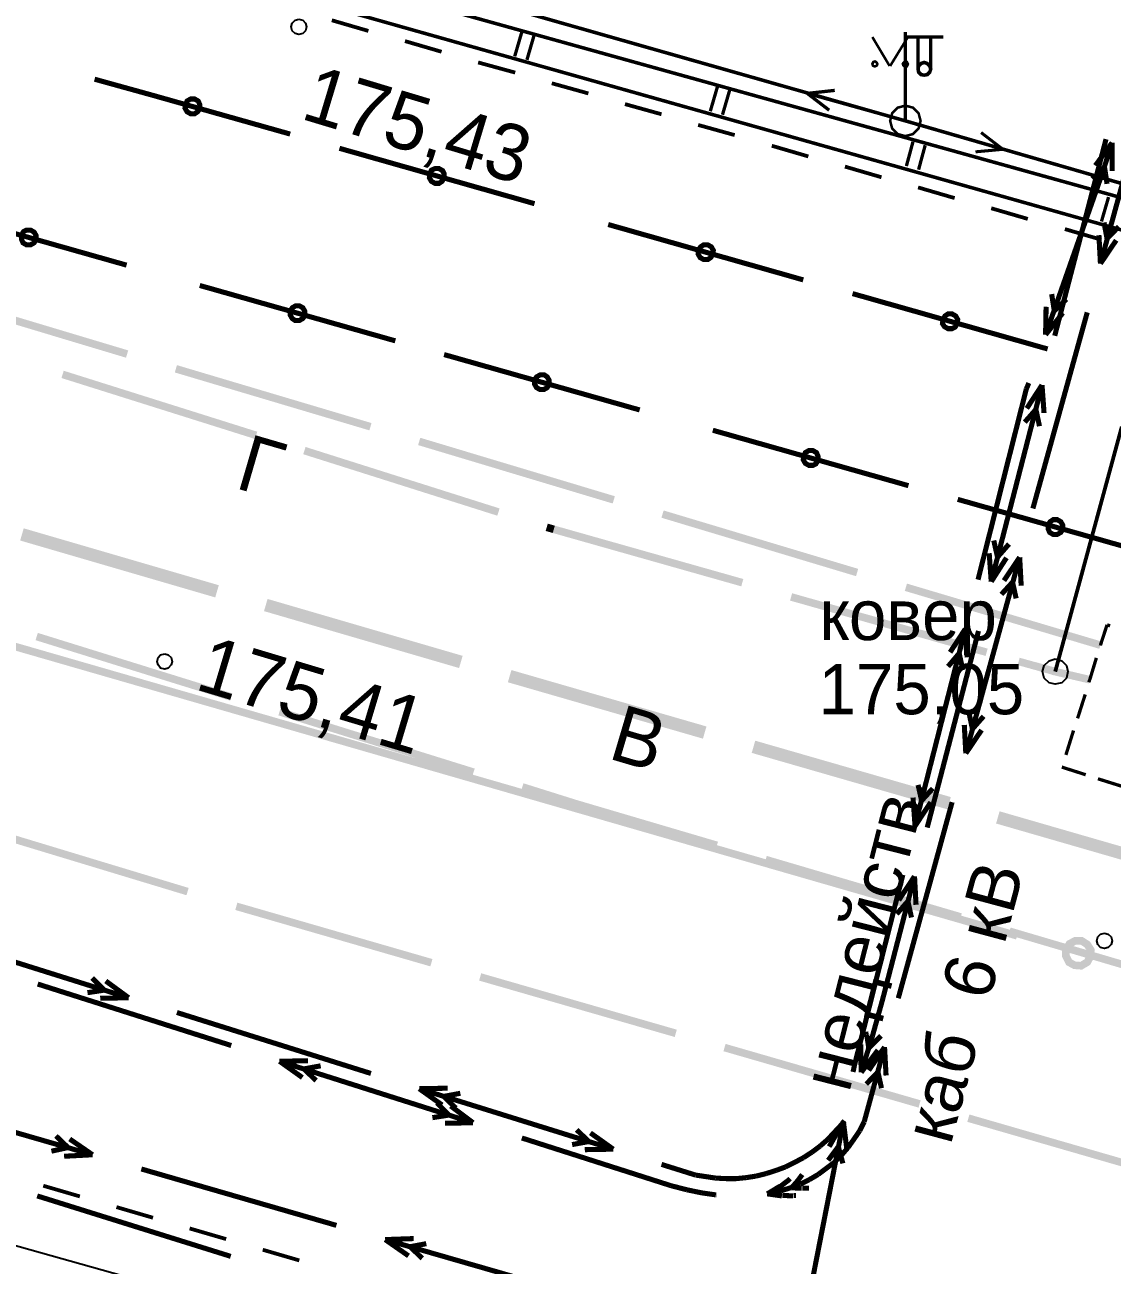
# Model space of a CAD drawing. Extents: x -2634 to -2115, y -2142 to -1393.
# Drawn here: x -2501.72 to -2480.32, y -2026.06 to -2001.65 of the extents above; entities that cross this region are included whole.
import ezdxf

# ---------------------------------------------------------------- set-up
doc = ezdxf.new("R2010")
doc.units = 0
doc.header["$MEASUREMENT"] = 0
for name, color, linetype in [('500_Дополн-Бордюры__п', 7, 'Continuous'), ('500_Линии_-Линии_связ', 7, 'Continuous'), ('500_Линии_-ЛЭП_провод', 7, 'Continuous'), ('500_Линии_-Фонари_час', 7, 'Continuous'), ('500_Линии_-Электрокаб', 7, 'Continuous'), ('500_Объект-Опоры', 7, 'Continuous'), ('500_Огражд-Ограждения', 7, 'Continuous'), ('500_Растит-Газоны__са', 7, 'Continuous'), ('500_Рельеф-Высотные_о', 7, 'Continuous'), ('500_Трубоп-Водопровод', 7, 'Continuous'), ('500_Трубоп-Газопровод', 7, 'Continuous'), ('500_Трубоп-Канализаци', 7, 'Continuous'), ('500_Трубоп-Смотровые_', 7, 'Continuous'), ('500_Трубоп-Сооружения', 7, 'Continuous'), ('Красные_ли-Оси_улиц_к', 7, 'Continuous')]:
    doc.layers.add(name, color=color, linetype=linetype)
doc.styles.add('TARIAL', font='Arial')

# ---------------------------------------------------------------- blocks, each defined once
blk = doc.blocks.new('block_25')
at = {"layer": '500_Растит-Газоны__са', "color": 0, "const_width": 0.05}
for points in [[(2.35, 3.02), (2.69, 2.45)], [(2.7, 2.45), (3.05, 3.02)], [(0, 0.57), (0.34, 0)], [(0.35, 0), (0.7, 0.57)]]:
    blk.add_lwpolyline(points, dxfattribs=at)
for points in [[(2.4, 2.54), (2.42, 2.53), (2.44, 2.51), (2.45, 2.49), (2.44, 2.46), (2.42, 2.45), (2.4, 2.44), (2.37, 2.45), (2.36, 2.46), (2.35, 2.49), (2.36, 2.51), (2.37, 2.53)], [(3, 2.54), (3.02, 2.53), (3.04, 2.51), (3.05, 2.49), (3.04, 2.46), (3.02, 2.44), (3, 2.44), (2.97, 2.44), (2.96, 2.46), (2.95, 2.49), (2.96, 2.51), (2.97, 2.53)], [(0.05, 0.09), (0.07, 0.08), (0.09, 0.06), (0.1, 0.04), (0.09, 0.01), (0.07, 0), (0.05, -0.01), (0.02, 0), (0.01, 0.01), (0, 0.04), (0.01, 0.06), (0.02, 0.08)], [(0.65, 0.09), (0.68, 0.08), (0.69, 0.06), (0.7, 0.04), (0.69, 0.01), (0.68, -0.01), (0.65, -0.01), (0.63, -0.01), (0.61, 0.01), (0.6, 0.04), (0.61, 0.06), (0.63, 0.08)]]:
    blk.add_lwpolyline(points, close=True, dxfattribs=at)

msp = doc.modelspace()

# ---------------------------------------------------------------- linework, layer by layer
at = {"layer": '500_Дополн-Бордюры__п', "color": 1, "const_width": 0.075}
for points in [[(-2494.96, -2001.77), (-2495.68, -2001.56)], [(-2493.52, -2002.18), (-2494.24, -2001.97)], [(-2492.07, -2002.59), (-2492.8, -2002.39)], [(-2490.63, -2003), (-2491.35, -2002.8)], [(-2489.19, -2003.41), (-2489.91, -2003.21)], [(-2487.75, -2003.82), (-2488.47, -2003.62)], [(-2486.3, -2004.24), (-2487.02, -2004.03)], [(-2484.86, -2004.65), (-2485.58, -2004.44)], [(-2483.42, -2005.06), (-2484.14, -2004.85)], [(-2481.98, -2005.47), (-2482.7, -2005.26)], [(-2480.53, -2005.88), (-2481.25, -2005.67)], [(-2501.36, -2024.5), (-2500.64, -2024.71)], [(-2499.92, -2024.92), (-2499.2, -2025.13)], [(-2498.48, -2025.34), (-2497.76, -2025.55)], [(-2497.04, -2025.76), (-2496.32, -2025.97)]]:
    msp.add_lwpolyline(points, dxfattribs=at)
at = {"layer": '500_Линии_-Линии_связ', "color": 0, "const_width": 0.1}
for points in [[(-2500.35, -2002.72), (-2499.23, -2003.03)], [(-2499.23, -2003.03), (-2496.5, -2003.8)], [(-2495.53, -2004.08), (-2491.69, -2005.17)], [(-2503.57, -2005.29), (-2499.72, -2006.38)], [(-2490.24, -2005.58), (-2486.4, -2006.67)], [(-2498.28, -2006.78), (-2494.43, -2007.87)], [(-2485.43, -2006.94), (-2481.59, -2008.03)], [(-2493.47, -2008.14), (-2489.62, -2009.23)], [(-2488.18, -2009.63), (-2484.33, -2010.72)], [(-2483.36, -2010.99), (-2479.51, -2012.08)]]:
    msp.add_lwpolyline(points, dxfattribs=at)
for points in [[(-2498.38, -2003.11), (-2498.31, -2003.15), (-2498.28, -2003.22), (-2498.28, -2003.3), (-2498.32, -2003.36), (-2498.38, -2003.4), (-2498.46, -2003.4), (-2498.53, -2003.36), (-2498.57, -2003.29), (-2498.56, -2003.22), (-2498.53, -2003.15), (-2498.46, -2003.11)], [(-2493.57, -2004.48), (-2493.5, -2004.52), (-2493.47, -2004.58), (-2493.47, -2004.66), (-2493.51, -2004.73), (-2493.57, -2004.77), (-2493.65, -2004.77), (-2493.72, -2004.73), (-2493.76, -2004.66), (-2493.75, -2004.58), (-2493.72, -2004.51), (-2493.65, -2004.48)], [(-2501.61, -2005.69), (-2501.54, -2005.73), (-2501.5, -2005.8), (-2501.5, -2005.87), (-2501.54, -2005.94), (-2501.61, -2005.98), (-2501.69, -2005.98), (-2501.76, -2005.94), (-2501.79, -2005.87), (-2501.79, -2005.79), (-2501.75, -2005.72), (-2501.69, -2005.69)], [(-2488.28, -2005.98), (-2488.21, -2006.02), (-2488.17, -2006.09), (-2488.18, -2006.16), (-2488.22, -2006.23), (-2488.28, -2006.27), (-2488.36, -2006.27), (-2488.43, -2006.23), (-2488.47, -2006.16), (-2488.46, -2006.08), (-2488.42, -2006.02), (-2488.36, -2005.98)], [(-2496.32, -2007.18), (-2496.25, -2007.22), (-2496.21, -2007.29), (-2496.21, -2007.37), (-2496.25, -2007.43), (-2496.32, -2007.47), (-2496.4, -2007.47), (-2496.46, -2007.43), (-2496.5, -2007.36), (-2496.5, -2007.29), (-2496.46, -2007.22), (-2496.39, -2007.18)], [(-2483.47, -2007.34), (-2483.4, -2007.38), (-2483.36, -2007.45), (-2483.37, -2007.53), (-2483.41, -2007.6), (-2483.47, -2007.63), (-2483.55, -2007.63), (-2483.62, -2007.59), (-2483.66, -2007.53), (-2483.65, -2007.45), (-2483.61, -2007.38), (-2483.55, -2007.34)], [(-2491.5, -2008.54), (-2491.44, -2008.58), (-2491.4, -2008.65), (-2491.4, -2008.72), (-2491.44, -2008.79), (-2491.51, -2008.83), (-2491.58, -2008.83), (-2491.65, -2008.79), (-2491.69, -2008.72), (-2491.69, -2008.64), (-2491.65, -2008.58), (-2491.58, -2008.54)], [(-2486.21, -2010.03), (-2486.14, -2010.07), (-2486.11, -2010.14), (-2486.11, -2010.22), (-2486.15, -2010.29), (-2486.21, -2010.32), (-2486.29, -2010.32), (-2486.36, -2010.28), (-2486.4, -2010.21), (-2486.39, -2010.14), (-2486.36, -2010.07), (-2486.29, -2010.03)], [(-2481.4, -2011.39), (-2481.33, -2011.43), (-2481.29, -2011.5), (-2481.29, -2011.58), (-2481.33, -2011.64), (-2481.4, -2011.68), (-2481.48, -2011.68), (-2481.55, -2011.64), (-2481.58, -2011.57), (-2481.58, -2011.49), (-2481.54, -2011.43), (-2481.48, -2011.39)]]:
    msp.add_lwpolyline(points, close=True, dxfattribs=at)
at = {"layer": '500_Линии_-Линии_связ', "color": 6}
msp.add_lwpolyline([(-2548.97, -2012.44), (-2491.22, -2028.68)], dxfattribs=at)
at = {"layer": '500_Линии_-ЛЭП_провод', "color": 253, "const_width": 0.07}
for points in [[(-2484.39, -2003.54), (-2513.66, -1995.21)], [(-2452.55, -2012.76), (-2484.39, -2003.54)]]:
    msp.add_lwpolyline(points, dxfattribs=at)
at = {"layer": '500_Линии_-ЛЭП_провод', "color": 0}
for points, const_width in [([(-2485.78, -2002.94), (-2486.32, -2003)], 0.065), ([(-2484.39, -2003.54), (-2486.32, -2003)], 0.065), ([(-2485.89, -2003.33), (-2486.32, -2003)], 0.065), ([(-2484.39, -2003.54), (-2482.47, -2004.1)], 0.06), ([(-2482.9, -2003.77), (-2482.47, -2004.1)], 0.06), ([(-2483.01, -2004.15), (-2482.47, -2004.1)], 0.06)]:
    msp.add_lwpolyline(points, dxfattribs=dict(at, const_width=const_width))
at = {"layer": '500_Линии_-Фонари_час', "color": 0, "const_width": 0.065}
for points in [[(-2484.39, -2003.54), (-2484.39, -2001.79)], [(-2483.64, -2001.89), (-2484.39, -2001.89)], [(-2484.14, -2002.54), (-2484.14, -2001.89)], [(-2483.89, -2002.54), (-2483.89, -2001.89)], [(-2484.14, -2002.52), (-2484.14, -2002.39)], [(-2484.14, -2002.49), (-2484.14, -2002.49)], [(-2483.89, -2002.52), (-2483.89, -2002.39)], [(-2483.89, -2002.52), (-2483.89, -2002.39)]]:
    msp.add_lwpolyline(points, dxfattribs=at)
at = {"layer": '500_Линии_-Фонари_час', "color": 0, "const_width": 0.07}
msp.add_lwpolyline([(-2484.14, -2002.52), (-2484.13, -2002.46), (-2484.08, -2002.41), (-2484.02, -2002.39), (-2483.96, -2002.41), (-2483.91, -2002.46), (-2483.89, -2002.52), (-2483.91, -2002.58), (-2483.96, -2002.63), (-2484.02, -2002.64), (-2484.08, -2002.63), (-2484.13, -2002.58)], close=True, dxfattribs=at)
at = {"layer": '500_Линии_-Электрокаб', "color": 12, "const_width": 0.1}
for points in [[(-2479.49, -2002.49), (-2480.55, -2006.35)], [(-2481.45, -2007.77), (-2480.44, -2003.9)], [(-2480.65, -2004.42), (-2480.32, -2003.97)], [(-2480.51, -2004.56), (-2480.32, -2003.97)], [(-2480.32, -2004.53), (-2480.32, -2003.97)], [(-2480.56, -2004.54), (-2480.47, -2004.45)], [(-2480.45, -2004.58), (-2480.47, -2004.45)], [(-2481.63, -2007.75), (-2480.51, -2004.56)], [(-2480.71, -2004.68), (-2480.56, -2004.54)], [(-2480.42, -2004.78), (-2480.45, -2004.58)], [(-2480.48, -2005.54), (-2480.42, -2005.86)], [(-2480.19, -2005.62), (-2480.42, -2005.86)], [(-2480.58, -2005.79), (-2480.55, -2006.35)], [(-2480.24, -2005.89), (-2480.55, -2006.35)], [(-2481.46, -2007.27), (-2481.51, -2006.95)], [(-2481.46, -2007.28), (-2481.22, -2007.05)], [(-2480.81, -2007.31), (-2481.88, -2011.17)], [(-2481.63, -2007.75), (-2481.62, -2007.2)], [(-2481.63, -2007.75), (-2481.29, -2007.32)], [(-2482.96, -2012.57), (-2482.01, -2008.82)], [(-2482.7, -2012.61), (-2481.7, -2008.74)], [(-2482.01, -2008.82), (-2481.96, -2008.7)], [(-2482, -2009.2), (-2481.7, -2008.74)], [(-2481.66, -2009.29), (-2481.7, -2008.74)], [(-2482.04, -2009.47), (-2481.82, -2009.22)], [(-2481.75, -2009.55), (-2481.82, -2009.22)], [(-2482.58, -2012.11), (-2482.65, -2011.8)], [(-2482.57, -2012.12), (-2482.35, -2011.87)], [(-2482.14, -2012.13), (-2483.2, -2015.99)], [(-2482.7, -2012.61), (-2482.74, -2012.05)], [(-2482.7, -2012.61), (-2482.4, -2012.14)], [(-2482.14, -2012.13), (-2482.45, -2012.59)], [(-2482.14, -2012.13), (-2482.11, -2012.69)], [(-2482.28, -2012.62), (-2482.5, -2012.86)], [(-2482.28, -2012.62), (-2482.21, -2012.94)], [(-2484.2, -2017.41), (-2483.21, -2013.54)], [(-2483.96, -2017.45), (-2482.95, -2013.58)], [(-2483.51, -2014), (-2483.21, -2013.54)], [(-2483.17, -2014.1), (-2483.21, -2013.54)], [(-2483.55, -2014.28), (-2483.33, -2014.02)], [(-2483.26, -2014.35), (-2483.33, -2014.02)], [(-2483.14, -2015.18), (-2483.07, -2015.51)], [(-2483.23, -2015.43), (-2483.2, -2015.99)], [(-2482.85, -2015.26), (-2483.07, -2015.51)], [(-2482.89, -2015.53), (-2483.2, -2015.99)], [(-2484.07, -2016.92), (-2484.14, -2016.61)], [(-2484.2, -2017.41), (-2484.24, -2016.86)], [(-2484.07, -2016.92), (-2483.85, -2016.68)], [(-2483.47, -2016.95), (-2484.53, -2020.81)], [(-2484.2, -2017.42), (-2483.89, -2016.95)], [(-2485.39, -2022.12), (-2484.44, -2018.38)], [(-2484.84, -2020.84), (-2484.21, -2018.41)], [(-2484.52, -2018.88), (-2484.21, -2018.41)], [(-2484.18, -2018.97), (-2484.21, -2018.41)], [(-2484.56, -2019.15), (-2484.34, -2018.9)], [(-2484.27, -2019.22), (-2484.34, -2018.9)], [(-2503.5, -2019.6), (-2499.68, -2020.8)], [(-2497.66, -2021.74), (-2501.47, -2020.53)], [(-2500.4, -2020.41), (-2500.16, -2020.65)], [(-2500.13, -2020.47), (-2499.68, -2020.8)], [(-2500.49, -2020.7), (-2500.16, -2020.65)], [(-2500.24, -2020.81), (-2499.68, -2020.8)], [(-2485.04, -2021.56), (-2484.84, -2020.84)], [(-2498.73, -2021.09), (-2494.91, -2022.29)], [(-2485.16, -2021.53), (-2485.17, -2021.47)], [(-2485.11, -2021.79), (-2485.15, -2021.53)], [(-2484.92, -2021.6), (-2484.87, -2021.55)], [(-2485.26, -2022.27), (-2485.27, -2021.72)], [(-2485.26, -2022.27), (-2485.04, -2021.56)], [(-2484.8, -2021.77), (-2485.2, -2023.24)], [(-2485.11, -2021.79), (-2484.92, -2021.6)], [(-2484.8, -2021.77), (-2485.11, -2022.23)], [(-2484.8, -2021.77), (-2484.77, -2022.33)], [(-2496.15, -2022.04), (-2496.71, -2022.05)], [(-2485.26, -2022.27), (-2484.93, -2021.83)], [(-2492.9, -2023.26), (-2496.71, -2022.05)], [(-2496.26, -2022.37), (-2496.71, -2022.05)], [(-2495.9, -2022.14), (-2496.23, -2022.2)], [(-2495.99, -2022.43), (-2496.23, -2022.2)], [(-2485.42, -2022.26), (-2485.39, -2022.12)], [(-2484.93, -2022.26), (-2485.16, -2022.5)], [(-2484.93, -2022.26), (-2484.86, -2022.58)], [(-2500.39, -2023.89), (-2504.23, -2022.78)], [(-2493.96, -2022.59), (-2493.4, -2022.58)], [(-2493.96, -2022.59), (-2490.14, -2023.78)], [(-2493.96, -2022.59), (-2493.51, -2022.91)], [(-2493.48, -2022.74), (-2493.24, -2022.97)], [(-2493.47, -2022.74), (-2493.15, -2022.68)], [(-2493.38, -2023.1), (-2493.61, -2022.87)], [(-2492.9, -2023.26), (-2493.34, -2022.93)], [(-2493.38, -2023.11), (-2493.7, -2023.16)], [(-2492.9, -2023.26), (-2493.45, -2023.27)], [(-2486.38, -2027.17), (-2485.61, -2023.24)], [(-2485.89, -2023.73), (-2485.61, -2023.24)], [(-2485.64, -2023.29), (-2485.59, -2023.22)], [(-2485.54, -2023.8), (-2485.61, -2023.24)], [(-2485.2, -2023.24), (-2485.29, -2023.42)], [(-2490.86, -2023.4), (-2490.62, -2023.63)], [(-2490.59, -2023.46), (-2490.14, -2023.78)], [(-2485.92, -2023.59), (-2485.78, -2023.44)], [(-2485.78, -2023.44), (-2485.64, -2023.29)], [(-2485.29, -2023.42), (-2485.4, -2023.58)], [(-2500.88, -2023.75), (-2501.2, -2023.82)], [(-2500.87, -2023.75), (-2501.11, -2023.52)], [(-2500.39, -2023.89), (-2500.84, -2023.58)], [(-2489, -2024.5), (-2491.94, -2023.56)], [(-2490.95, -2023.69), (-2490.62, -2023.63)], [(-2486.23, -2023.84), (-2486.07, -2023.72)], [(-2486.07, -2023.72), (-2485.92, -2023.59)], [(-2485.91, -2024), (-2485.71, -2023.73)], [(-2485.62, -2024.06), (-2485.71, -2023.73)], [(-2485.52, -2023.75), (-2485.65, -2023.9)], [(-2485.4, -2023.58), (-2485.52, -2023.75)], [(-2500.39, -2023.89), (-2500.95, -2023.92)], [(-2490.7, -2023.79), (-2490.14, -2023.78)], [(-2486.57, -2024.04), (-2486.4, -2023.95)], [(-2486.4, -2023.95), (-2486.23, -2023.84)], [(-2485.65, -2023.9), (-2485.79, -2024.04)], [(-2495.59, -2025.28), (-2499.43, -2024.17)], [(-2489.19, -2024.08), (-2488.52, -2024.29)], [(-2487.13, -2024.26), (-2486.94, -2024.2)], [(-2486.94, -2024.2), (-2486.75, -2024.13)], [(-2486.75, -2024.13), (-2486.57, -2024.04)], [(-2485.95, -2024.16), (-2486.11, -2024.28)], [(-2485.79, -2024.04), (-2485.95, -2024.16)], [(-2488.52, -2024.29), (-2488.32, -2024.32)], [(-2488.32, -2024.32), (-2488.12, -2024.35)], [(-2488.12, -2024.35), (-2487.92, -2024.36)], [(-2487.92, -2024.36), (-2487.72, -2024.36)], [(-2487.72, -2024.36), (-2487.52, -2024.34)], [(-2487.52, -2024.34), (-2487.33, -2024.31)], [(-2487.33, -2024.31), (-2487.13, -2024.26)], [(-2486.69, -2024.39), (-2486.86, -2024.52)], [(-2486.66, -2024.36), (-2486.7, -2024.4)], [(-2486.46, -2024.47), (-2486.65, -2024.54)], [(-2486.49, -2024.38), (-2486.63, -2024.54)], [(-2486.42, -2024.28), (-2486.5, -2024.39)], [(-2486.28, -2024.38), (-2486.46, -2024.47)], [(-2486.11, -2024.28), (-2486.28, -2024.38)], [(-2501.48, -2024.7), (-2497.67, -2025.89)], [(-2488.96, -2024.51), (-2489, -2024.5)], [(-2488.69, -2024.58), (-2488.96, -2024.51)], [(-2488.4, -2024.64), (-2488.69, -2024.58)], [(-2488.12, -2024.68), (-2488.4, -2024.64)], [(-2488.11, -2024.68), (-2488.12, -2024.68)], [(-2487.04, -2024.62), (-2487.11, -2024.66)], [(-2487.03, -2024.65), (-2487.11, -2024.66)], [(-2487.03, -2024.67), (-2487.11, -2024.66)], [(-2486.86, -2024.51), (-2487.04, -2024.62)], [(-2486.84, -2024.6), (-2487.03, -2024.65)], [(-2486.82, -2024.7), (-2487.03, -2024.67)], [(-2486.65, -2024.54), (-2486.84, -2024.6)], [(-2486.6, -2024.7), (-2486.81, -2024.69)], [(-2486.43, -2024.55), (-2486.63, -2024.54)], [(-2486.54, -2024.69), (-2486.59, -2024.69)], [(-2486.29, -2024.55), (-2486.42, -2024.55)], [(-2494.07, -2025.54), (-2494.63, -2025.56)], [(-2490.78, -2026.67), (-2494.63, -2025.56)], [(-2494.17, -2025.88), (-2494.63, -2025.56)], [(-2493.82, -2025.64), (-2494.14, -2025.7)], [(-2493.9, -2025.93), (-2494.14, -2025.7)]]:
    msp.add_lwpolyline(points, dxfattribs=at)
at = {"layer": '500_Объект-Опоры', "color": 1, "const_width": 0.05}
msp.add_lwpolyline([(-2484.39, -2003.24), (-2484.24, -2003.28), (-2484.13, -2003.39), (-2484.09, -2003.54), (-2484.13, -2003.69), (-2484.24, -2003.8), (-2484.39, -2003.84), (-2484.54, -2003.8), (-2484.65, -2003.69), (-2484.69, -2003.54), (-2484.65, -2003.39), (-2484.54, -2003.28)], close=True, dxfattribs=at)
at = {"layer": '500_Огражд-Ограждения', "color": 0, "const_width": 0.07}
msp.add_lwpolyline([(-2449.67, -2014.36), (-2473.11, -2007.67), (-2508.09, -1997.8), (-2515.02, -1995.71), (-2513.35, -1989.73), (-2509.96, -1990.7), (-2510.11, -1991.24), (-2512.94, -1990.43), (-2514.29, -1995.33), (-2504.97, -1998.14), (-2471.31, -2007.51), (-2449.51, -2013.8)], close=True, dxfattribs=at)
at = {"layer": '500_Огражд-Ограждения', "color": 0, "const_width": 0.065}
for points in [[(-2491.94, -2001.79), (-2492.08, -2002.27)], [(-2491.7, -2001.86), (-2491.84, -2002.34)], [(-2491.84, -2002.34), (-2491.84, -2002.34)], [(-2491.84, -2002.34), (-2491.84, -2002.34)], [(-2488.09, -2002.87), (-2488.23, -2003.35)], [(-2487.85, -2002.94), (-2487.99, -2003.42)], [(-2484.24, -2003.95), (-2484.37, -2004.43)], [(-2484, -2004.02), (-2484.13, -2004.5)], [(-2484.13, -2004.5), (-2484.13, -2004.5)], [(-2484.13, -2004.5), (-2484.13, -2004.5)], [(-2480.39, -2005.04), (-2480.53, -2005.52)]]:
    msp.add_lwpolyline(points, dxfattribs=at)
at = {"layer": '500_Рельеф-Высотные_о', "color": 0}
for points in [[(-2496.33, -2001.54), (-2496.25, -2001.56), (-2496.2, -2001.62), (-2496.18, -2001.69), (-2496.2, -2001.77), (-2496.25, -2001.82), (-2496.33, -2001.84), (-2496.4, -2001.82), (-2496.46, -2001.77), (-2496.48, -2001.69), (-2496.46, -2001.62), (-2496.4, -2001.56)], [(-2498.97, -2014.03), (-2498.9, -2014.05), (-2498.84, -2014.1), (-2498.82, -2014.18), (-2498.84, -2014.25), (-2498.9, -2014.31), (-2498.97, -2014.33), (-2499.05, -2014.31), (-2499.1, -2014.25), (-2499.12, -2014.18), (-2499.1, -2014.1), (-2499.05, -2014.05)], [(-2480.47, -2019.53), (-2480.4, -2019.55), (-2480.34, -2019.6), (-2480.32, -2019.68), (-2480.34, -2019.75), (-2480.4, -2019.81), (-2480.47, -2019.83), (-2480.55, -2019.81), (-2480.6, -2019.75), (-2480.62, -2019.68), (-2480.6, -2019.6), (-2480.55, -2019.55)]]:
    msp.add_lwpolyline(points, close=True, dxfattribs=at)
at = {"layer": '500_Трубоп-Водопровод', "color": 94}
for points, const_width in [([(-2497.94, -2012.8), (-2501.78, -2011.68)], 0.25), ([(-2493.14, -2014.19), (-2496.98, -2013.07)], 0.25), ([(-2497.66, -2014.88), (-2501.49, -2013.69)], 0.15), ([(-2488.34, -2015.58), (-2492.18, -2014.47)], 0.25), ([(-2492.89, -2016.36), (-2496.71, -2015.17)], 0.15), ([(-2483.53, -2016.97), (-2487.38, -2015.86)], 0.25), ([(-2490.88, -2016.98), (-2491.93, -2016.65)], 0.15), ([(-2488.1, -2017.8), (-2490.88, -2016.98)], 0.15), ([(-2478.73, -2018.36), (-2482.57, -2017.25)], 0.25), ([(-2483.3, -2019.21), (-2487.14, -2018.08)], 0.15), ([(-2478.51, -2020.62), (-2482.34, -2019.49)], 0.15)]:
    msp.add_lwpolyline(points, dxfattribs=dict(at, const_width=const_width))
at = {"layer": '500_Трубоп-Газопровод', "color": 5}
for points, const_width in [([(-2499.71, -2008.13), (-2503.54, -2006.98)], 0.15), ([(-2500.98, -2008.53), (-2497.17, -2009.73)], 0.15), ([(-2494.92, -2009.56), (-2498.75, -2008.42)], 0.15), ([(-2481.44, -2014.38), (-2480.13, -2009.56)], 0.075), ([(-2490.13, -2011), (-2493.96, -2009.85)], 0.15), ([(-2496.22, -2010.03), (-2492.4, -2011.24)], 0.15), ([(-2485.34, -2012.43), (-2489.17, -2011.28)], 0.15), ([(-2491.45, -2011.54), (-2491.31, -2011.58)], 0.15), ([(-2491.31, -2011.58), (-2487.6, -2012.63)], 0.15), ([(-2480.55, -2013.86), (-2484.38, -2012.72)], 0.15), ([(-2486.64, -2012.91), (-2482.79, -2014)], 0.15), ([(-2481.44, -2014.38), (-2482.16, -2014.18)], 0.15), ([(-2481.83, -2014.27), (-2481.44, -2014.38)], 0.15), ([(-2480.76, -2014.54), (-2481.49, -2014.37)], 0.15), ([(-2481.44, -2014.38), (-2480.76, -2014.54)], 0.15)]:
    msp.add_lwpolyline(points, dxfattribs=dict(at, const_width=const_width))
at = {"layer": '500_Трубоп-Канализаци', "color": 34, "const_width": 0.15}
for points in [[(-2502.35, -2017.55), (-2498.52, -2018.71)], [(-2497.56, -2019), (-2493.72, -2020.11)], [(-2492.76, -2020.39), (-2488.91, -2021.5)], [(-2487.95, -2021.78), (-2484.11, -2022.89)], [(-2483.15, -2023.17), (-2479.31, -2024.28)]]:
    msp.add_lwpolyline(points, dxfattribs=at)
at = {"layer": '500_Трубоп-Смотровые_', "color": 0}
msp.add_lwpolyline([(-2481.44, -2014.13), (-2481.31, -2014.17), (-2481.22, -2014.26), (-2481.19, -2014.38), (-2481.22, -2014.51), (-2481.31, -2014.6), (-2481.44, -2014.63), (-2481.56, -2014.6), (-2481.66, -2014.51), (-2481.69, -2014.38), (-2481.66, -2014.26), (-2481.56, -2014.17)], close=True, dxfattribs=at)
at = {"layer": '500_Трубоп-Сооружения', "color": 0, "const_width": 0.065}
for points in [[(-2480.42, -2013.46), (-2480.55, -2013.86)], [(-2480.36, -2013.48), (-2480.42, -2013.46)], [(-2480.55, -2013.86), (-2480.55, -2013.87)], [(-2480.63, -2014.11), (-2480.76, -2014.54)], [(-2480.76, -2014.54), (-2480.78, -2014.59)], [(-2480.85, -2014.83), (-2481, -2015.3)], [(-2481.08, -2015.54), (-2481.23, -2016.02)], [(-2481.3, -2016.26), (-2481.31, -2016.26)], [(-2481.31, -2016.26), (-2480.84, -2016.41)], [(-2480.6, -2016.49), (-2480.12, -2016.64)]]:
    msp.add_lwpolyline(points, dxfattribs=at)
at = {"layer": 'Красные_ли-Оси_улиц_к', "color": 12, "const_width": 0.15}
msp.add_lwpolyline([(-2503.81, -2013.34), (-2482.19, -2019.58)], dxfattribs=at)
for points in [[(-2493, -2016.46), (-2493, -2016.46), (-2493, -2016.46), (-2493, -2016.46), (-2493, -2016.46), (-2493, -2016.46), (-2493, -2016.46), (-2493, -2016.46), (-2493, -2016.46), (-2493, -2016.46), (-2493, -2016.46), (-2493, -2016.46)], [(-2480.92, -2019.68), (-2480.81, -2019.75), (-2480.74, -2019.86), (-2480.75, -2019.99), (-2480.81, -2020.1), (-2480.93, -2020.17), (-2481.06, -2020.16), (-2481.17, -2020.1), (-2481.23, -2019.98), (-2481.23, -2019.85), (-2481.16, -2019.74), (-2481.05, -2019.68)]]:
    msp.add_lwpolyline(points, close=True, dxfattribs=at)

# ---------------------------------------------------------------- block references
at = {"layer": '500_Растит-Газоны__са'}
msp.add_blockref('block_25', (-2485.04, -2002.46), dxfattribs=at)

# ---------------------------------------------------------------- texts
at = {"layer": '500_Линии_-Электрокаб', "color": 0, "style": 'TARIAL'}
for s, rotation, p in [('недейств. ', 75.66, (-2485.5, -2022.69)), (' каб  6 кВ', 75, (-2483.6, -2024.09))]:
    msp.add_text(s, height=0.99, rotation=rotation, dxfattribs=at).set_placement(p)
at = {"layer": '500_Рельеф-Высотные_о', "color": 214}
for s, rotation, p in [('175,43', 343.22, (-2496.32, -2003.49)), ('175,41', 343.3, (-2498.4, -2014.72))]:
    msp.add_text(s, height=1.11, rotation=rotation, dxfattribs=at).set_placement(p)
at = {"layer": '500_Трубоп-Водопровод', "color": 94}
msp.add_text('В', height=1.11, rotation=343.47, dxfattribs=at).set_placement((-2490.27, -2016.08))
at = {"layer": '500_Трубоп-Газопровод', "color": 5}
msp.add_text('Г', height=1.11, rotation=343.74, dxfattribs=at).set_placement((-2497.61, -2010.76))
at = {"layer": '500_Трубоп-Смотровые_', "color": 5}
for s, p in [('ковер', (-2486.08, -2013.76)), ('175,05', (-2486.1, -2015.22))]:
    msp.add_text(s, height=0.99, dxfattribs=at).set_placement(p)

doc.saveas('drawing.dxf')
